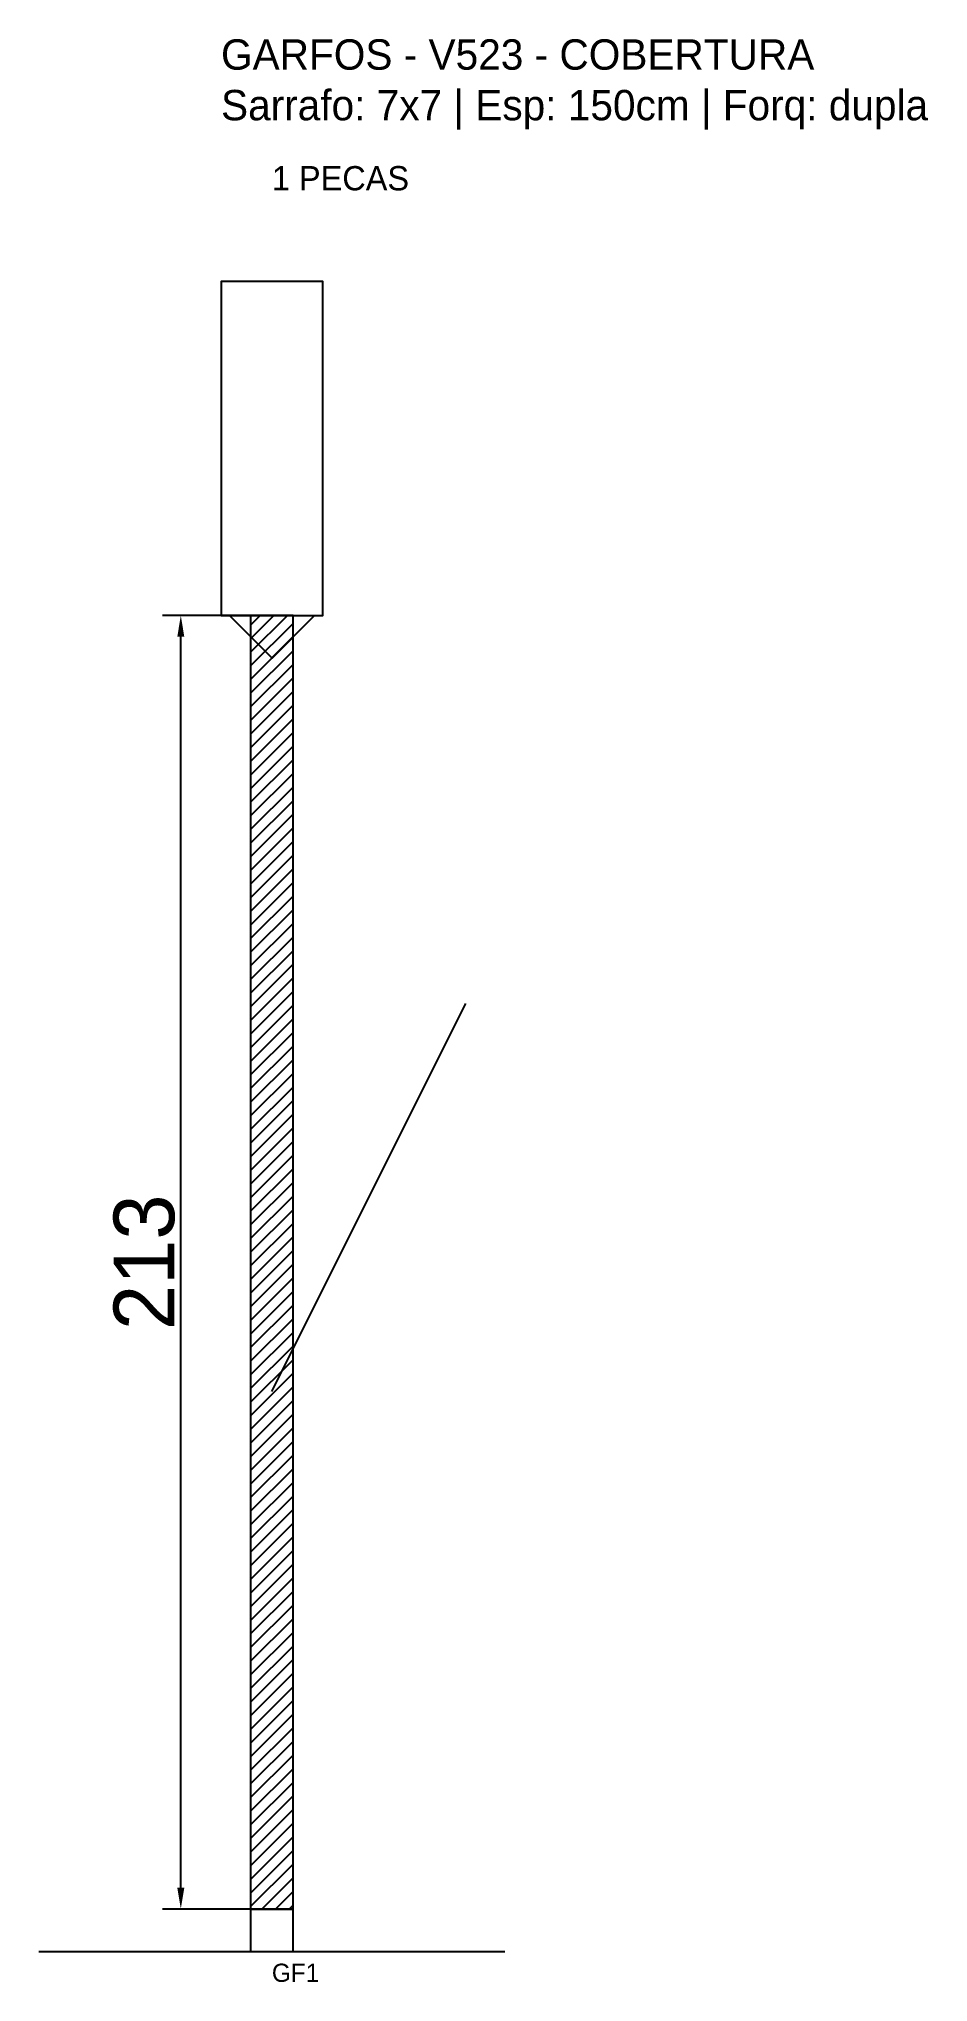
# Model space of a CAD drawing. Header units: metres. Extents: x -30 to 116, y -12 to 308.
import ezdxf

# ---------------------------------------------------------------- set-up
doc = ezdxf.new("R2010")
doc.units = ezdxf.units.M
for name, color, linetype in [('BARRA_ANCORAGEM', 1, 'Continuous'), ('COTA', 241, 'Continuous'), ('GARFOS OK', 3, 'Continuous'), ('NOME DA VIGA', 6, 'Continuous'), ('SARR_7x7', 40, 'Continuous'), ('VIGAS', 3, 'Continuous')]:
    doc.layers.add(name, color=color, linetype=linetype)
doc.dimstyles.new('EZ DXF', dxfattribs={"dimtxt": 10, "dimasz": 3.5, "dimexe": 3, "dimexo": 1.5, "dimgap": 1, "dimtad": 1, "dimdec": 1, "dimdsep": 46, "dimcen": 2.5, "dimazin": 3, "dimtfac": 1, "dimtmove": 0, "dimatfit": 3})

msp = doc.modelspace()

# ---------------------------------------------------------------- hatches: boundary and pattern name
at = {"layer": 'COTA'}
h = msp.add_hatch(dxfattribs=at)
h.set_pattern_fill('ANSI31', scale=0.5)
h.paths.add_polyline_path([(4.876525, 0), (11.876525, 0), (11.876525, 213), (4.876525, 213)])

# ---------------------------------------------------------------- linework, layer by layer
at = {"layer": 'BARRA_ANCORAGEM'}
msp.add_line((8.376525, 85.2), (40.326525, 149.1), dxfattribs=at)
at = {"layer": 'GARFOS OK'}
for p, q in [((8.376525, 206), (1.376525, 213)), ((1.376525, 213), (15.376525, 213)), ((8.376525, 206), (15.376525, 213))]:
    msp.add_line(p, q, dxfattribs=at)
at = {"layer": 'GARFOS OK', "linetype": 'CONTINUOUS'}
msp.add_line((-30, -7), (46.75305, -7), dxfattribs=at)
at = {"layer": 'GARFOS OK'}
msp.add_lwpolyline([(4.876525, 0), (11.876525, 0), (11.876525, 213), (4.876525, 213), (4.876525, 0)], dxfattribs=at)
at = {"layer": 'SARR_7x7'}
msp.add_lwpolyline([(4.876525, -7), (11.876525, -7), (11.876525, 0), (4.876525, 0), (4.876525, -7)], dxfattribs=at)
at = {"layer": 'VIGAS'}
msp.add_lwpolyline([(0, 213), (16.75305, 213), (16.75305, 268), (0, 268), (0, 213)], dxfattribs=at)

# ---------------------------------------------------------------- texts
at = {"layer": 'NOME DA VIGA'}
for s, height, p in [('1 PECAS', 4, (8.376525, 283)), ('GF1', 3, (8.376525, -12))]:
    msp.add_text(s, height=height, dxfattribs=at).set_placement(p)
at = {"layer": 'NOME DA VIGA', "insert": (0, 293), "char_height": 5, "attachment_point": 7}
msp.add_mtext('GARFOS - V523 - COBERTURA\\PSarrafo: 7x7 | Esp: 150cm | Forq: dupla', dxfattribs=at)

# ---------------------------------------------------------------- dimensions: what is measured, and where the dimension line sits
at = {"layer": 'COTA'}
msp.add_linear_dim(base=(-6.623475, 0), p1=(8.376525, 0), p2=(8.376525, 213), angle=90, dimstyle='EZ DXF', dxfattribs=at).render()

doc.saveas('drawing.dxf')
